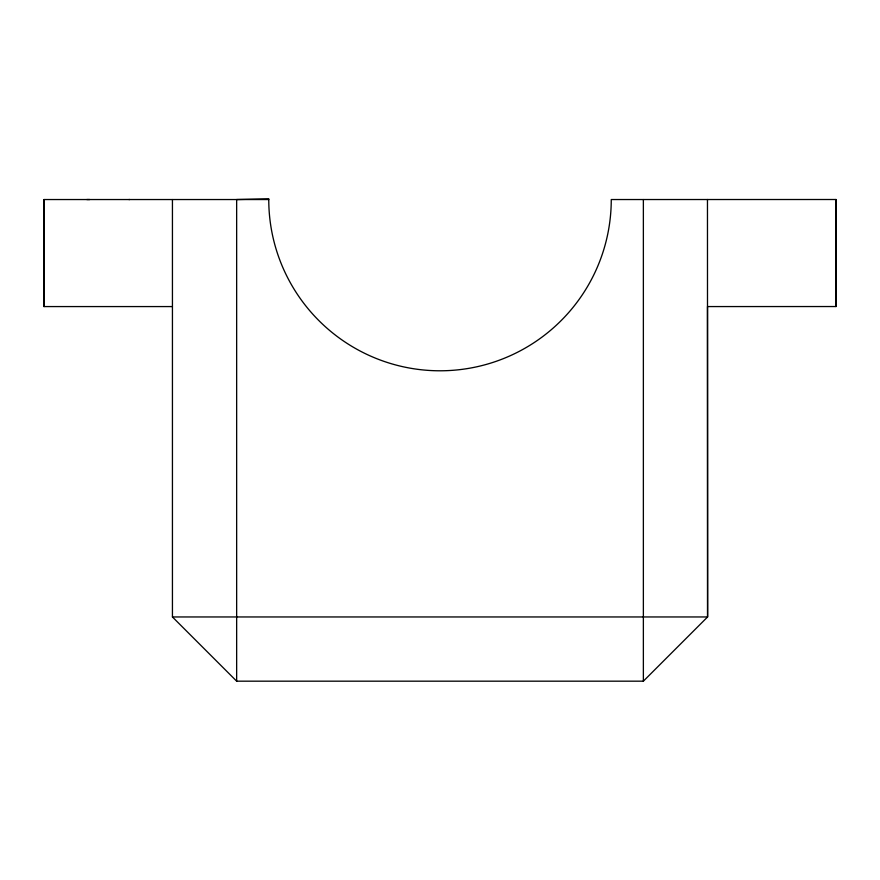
<?xml version="1.0" encoding="UTF-8"?>
<svg xmlns="http://www.w3.org/2000/svg" width="880" height="880" viewBox="0 0 880 880"><rect width="100%" height="100%" fill="white"/><g stroke="black" fill="none" stroke-linecap="round" stroke-linejoin="round"><path stroke-width="1.32" d="M172.436 306.57L44 306.57L44 199.54L268.763 199.54A171.248 171.248 0 0 0 440.011 370.788A171.248 171.248 0 0 0 611.259 199.54L835.989 199.507L836 306.537L707.509 306.57L707.586 616.957L643.368 681.175L236.654 681.175L172.436 616.957L172.436 199.54M268.763 199.54L268.807 198.825L236.654 199.54L236.654 681.175M86.812 199.54L89.683 199.54M128.898 199.54L129.624 199.54M835.945 306.537L835.989 199.507M172.436 616.957L707.586 616.957L707.465 199.507M643.368 199.54L643.368 681.175M44 199.54L44 306.57"/></g></svg>
